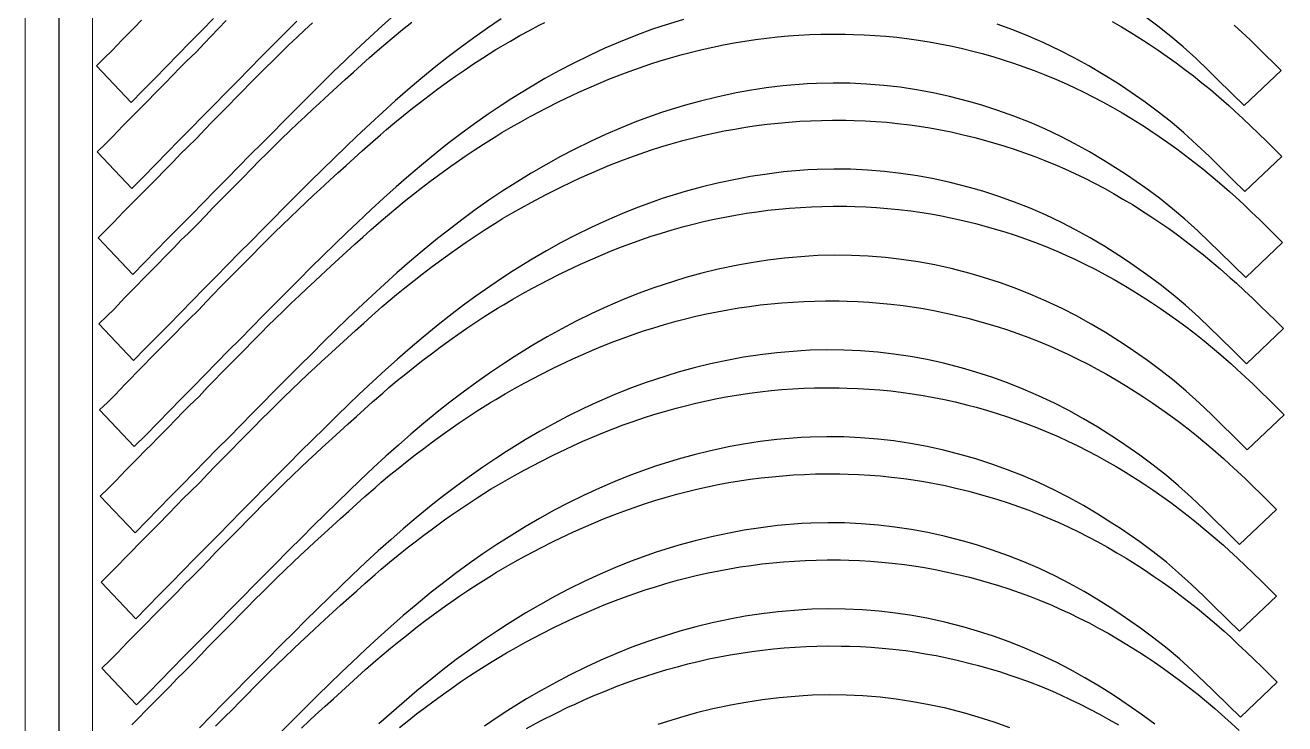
# Model space of a CAD drawing. Header units: millimetres. Extents: x -10628 to 24720, y -21829 to 4032.
# Drawn here: x 13649 to 14398, y -12099 to -11684 of the extents above; entities that cross this region are included whole.
import ezdxf
from ezdxf.enums import TextEntityAlignment as Align
from ezdxf.lldxf.tags import DXFTag

# ---------------------------------------------------------------- set-up
doc = ezdxf.new("R2010")
doc.units = ezdxf.units.MM
doc.layers.add('layer khung van cnc', color=7, linetype='Continuous', lineweight=25, true_color=0xfbf59b)
doc.layers.add('layer mau', color=7, linetype='Continuous')
doc.styles.add('Text Dim', font='arial.ttf')
tags = doc.linetypes.add('KVVIENMAY', pattern='A,46.311228,-10.280676,["KV VIỀN MÁY",Text Dim,S=10.028098,R=0,X=0,Y=-4.346144],-100.988212', length=157.580116).pattern_tags.tags
tags[6] = DXFTag(74, 10)

# ---------------------------------------------------------------- blocks, each defined once
blk = doc.blocks.new('khung van cnc')
at = {"lineweight": 5}
blk.add_lwpolyline([(-193, -99.44), (-193, 2370.56), (-223, 2400.56), (-1463, 2400.56), (-1493, 2370.56), (-1493, -99.44)], close=True, dxfattribs=at)
at = {"color": 1, "linetype": 'KVVIENMAY'}
blk.add_lwpolyline([(-511.88, -84.44), (-213, -84.44), (-213, 2370.56), (-228, 2385.56), (-1458.01, 2385.56), (-1473, 2370.56), (-1473, -84.44), (-1172.83, -84.44)], dxfattribs=at)
at = {"lineweight": 5}
blk.add_lwpolyline([(-513.55, -69.44), (-233, -69.44), (-233, 2370.56), (-1453, 2370.56), (-1453, -69.44), (-1173, -69.44)], dxfattribs=at)
at = {"layer": 'layer mau'}
for tag, p in [('ÁGF', (-518, -155.91)), ('TENFILE', (-518, -268.86)), ('TENFILE', (-518, -381.81)), ('TENFILE', (-518, -494.76))]:
    blk.add_attdef(tag, text='', height=30, dxfattribs=at).set_placement(p, align=Align.MIDDLE_CENTER)

msp = doc.modelspace()

# ---------------------------------------------------------------- linework, layer by layer
for points in [[(13868.53, -11677.963, 0), (13861.113, -11684.621, 0), (13853.773, -11691.364, 0), (13845.564, -11699.064, 0), (13839.284, -11705.054, 0), (13832.119, -11711.979, 0), (13824.998, -11718.948, 0), (13817.913, -11725.954, 0), (13810.857, -11732.989, 0), (13803.823, -11740.047, 0), (13794.319, -11749.631, 0), (13789.796, -11754.201, 0), (13782.792, -11761.288, 0), (13775.793, -11768.38, 0), (13768.798, -11775.476, 0), (13761.807, -11782.576, 0), (13754.82, -11789.679, 0), (13747.836, -11796.785, 0), (13740.854, -11803.894, 0), (13733.874, -11811.005, 0), (13726.896, -11818.117, 0), (13719.919, -11825.23, 0), (13712.942, -11832.343, 0), (13692.291, -11810.56, 0), (13696.951, -11806.074, 0.327), (13701.544, -11801.52, 0.462), (13707.528, -11795.138, 0), (13710.47, -11792.159, 0), (13714.62, -11787.96, 0), (13718.959, -11783.568, 0), (13722.858, -11779.621, 0), (13726.202, -11776.236, 0), (13732.611, -11769.738, 0), (13737.184, -11765.084, 0), (13741.331, -11760.645, 0.685), (13745.33, -11756.794, 0), (13751.009, -11751.298, 0.402), (13755.819, -11746.119, 0), (13759.915, -11741.829, -0.176), (13764.443, -11737.208, -0.203), (13768.997, -11732.628, -0.129), (13775.244, -11726.349, 0), (13778.093, -11723.457, 0.027), (13782.618, -11718.837, 0.028), (13788.249, -11713.114, 0), (13791.716, -11709.639, -0.012), (13796.314, -11705.091, -0.017), (13800.943, -11700.575, -0.014), (13805.599, -11696.088, -0.007), (13810.619, -11691.302, 0), (13814.979, -11687.184, 0.002), (13819.7, -11682.764, 0.001)], [(14367.582, -11684.09, 0), (14372.325, -11688.484, 0), (14377.018, -11692.932, 0), (14381.671, -11697.424, 0), (14386.294, -11701.948, 0), (14390.896, -11706.494, 0), (14395.489, -11711.05, 0), (14373.526, -11731.871, 0), (14366.421, -11724.888, 0), (14357.323, -11715.959, 0), (14352.183, -11710.939, 0), (14344.981, -11704.05, 0), (14337.29, -11697.054, 0), (14330.021, -11690.897, 0), (14322.2, -11684.719, 0), (14314.185, -11678.783, 0)], [(13760.896, -11680.259, 0), (13753.909, -11687.362, 0), (13746.924, -11694.468, 0), (13739.943, -11701.577, 0), (13732.963, -11708.687, 0), (13725.985, -11715.799, 0), (13719.007, -11722.912, 0), (13712.03, -11730.026, 0), (13691.379, -11708.243, 0), (13696.04, -11703.756, 0.327), (13700.632, -11699.203, 0.462), (13706.616, -11692.82, 0), (13709.559, -11689.842, 0), (13713.708, -11685.642, 0), (13718.047, -11681.251, 0)], [(13810.401, -11681.831, 0), (13803.368, -11688.888, 0), (13793.863, -11698.472, 0), (13789.34, -11703.043, 0), (13782.336, -11710.13, 0), (13775.337, -11717.221, 0), (13768.342, -11724.317, 0), (13761.352, -11731.417, 0), (13754.364, -11738.521, 0), (13747.38, -11745.627, 0), (13740.398, -11752.735, 0), (13733.419, -11759.846, 0), (13726.44, -11766.958, 0), (13719.463, -11774.071, 0), (13712.486, -11781.185, 0), (13691.835, -11759.401, 0), (13696.495, -11754.915, 0.327), (13701.088, -11750.362, 0.462), (13707.072, -11743.979, 0), (13710.014, -11741.001, 0), (13714.164, -11736.801, 0), (13718.503, -11732.409, 0), (13722.403, -11728.462, 0), (13725.746, -11725.078, 0), (13732.155, -11718.579, 0), (13736.728, -11713.925, 0), (13740.875, -11709.486, 0.685), (13744.874, -11705.635, 0), (13750.553, -11700.139, 0.402), (13755.363, -11694.96, 0), (13759.459, -11690.671, -0.176), (13763.987, -11686.049, -0.203), (13768.541, -11681.469, -0.129)], [(13931.998, -11680.366, 0), (13923.727, -11685.929, 0), (13915.57, -11691.66, 0), (13907.527, -11697.551, 0), (13899.599, -11703.596, 0), (13893.115, -11708.716, 0), (13884.085, -11716.111, 0), (13876.488, -11722.561, 0), (13868.986, -11729.121, 0), (13861.569, -11735.78, 0), (13854.229, -11742.523, 0), (13846.02, -11750.223, 0), (13839.74, -11756.212, 0), (13832.575, -11763.138, 0), (13825.453, -11770.107, 0), (13818.368, -11777.112, 0), (13811.313, -11784.148, 0), (13804.279, -11791.205, 0), (13794.775, -11800.789, 0), (13790.252, -11805.36, 0), (13783.248, -11812.447, 0), (13776.249, -11819.538, 0), (13769.254, -11826.634, 0), (13762.263, -11833.734, 0), (13755.276, -11840.838, 0), (13748.292, -11847.944, 0), (13741.31, -11855.053, 0), (13734.33, -11862.163, 0), (13727.352, -11869.275, 0), (13720.375, -11876.388, 0), (13713.398, -11883.502, 0), (13692.747, -11861.719, 0), (13697.407, -11857.232, 0.327), (13702, -11852.679, 0.462), (13707.984, -11846.296, 0), (13710.926, -11843.318, 0), (13715.075, -11839.118, 0), (13719.415, -11834.726, 0), (13723.314, -11830.779, 0), (13726.658, -11827.395, 0), (13733.067, -11820.896, 0), (13737.639, -11816.243, 0), (13741.787, -11811.803, 0.685), (13745.786, -11807.952, 0), (13751.465, -11802.456, 0.402), (13756.274, -11797.277, 0), (13760.371, -11792.988, -0.176), (13764.899, -11788.366, -0.203), (13769.453, -11783.786, -0.129), (13775.7, -11777.508, 0), (13778.549, -11774.615, 0.027), (13783.074, -11769.996, 0.028), (13788.705, -11764.272, 0), (13792.172, -11760.797, -0.012), (13796.77, -11756.249, -0.017), (13801.399, -11751.734, -0.014), (13806.055, -11747.246, -0.007), (13811.075, -11742.461, 0), (13815.435, -11738.342, 0.002), (13820.156, -11733.922, 0.001), (13823.726, -11730.609, 0), (13829.661, -11725.153, -0.001), (13834.44, -11720.796, -0.001), (13839.229, -11716.45, 0), (13844.056, -11712.077, 0), (13848.817, -11707.769, 0), (13853.629, -11703.449, 0), (13859.654, -11698.147, 0), (13863.379, -11694.952, 0), (13868.337, -11690.799, 0), (13873.347, -11686.708, 0), (13878.818, -11682.351, 0)], [(14040.284, -11680.725, 0), (14026.748, -11684.938, 0), (14021.297, -11686.809, 0), (14011.94, -11690.254, 0), (14002.68, -11693.955, 0), (13993.52, -11697.902, 0), (13984.463, -11702.082, 0), (13974.747, -11706.874, 0), (13966.677, -11711.098, 0), (13957.952, -11715.917, 0), (13949.339, -11720.932, 0), (13938.208, -11727.801, 0), (13932.454, -11731.525, 0), (13924.183, -11737.088, 0), (13916.026, -11742.819, 0), (13907.983, -11748.71, 0), (13900.055, -11754.754, 0), (13893.571, -11759.874, 0), (13884.541, -11767.269, 0), (13876.944, -11773.719, 0), (13869.441, -11780.28, 0), (13862.025, -11786.938, 0), (13854.684, -11793.681, 0), (13846.476, -11801.381, 0), (13840.196, -11807.371, 0), (13833.031, -11814.296, 0), (13825.909, -11821.265, 0), (13818.824, -11828.271, 0), (13811.768, -11835.306, 0), (13804.735, -11842.364, 0), (13795.23, -11851.948, 0), (13790.707, -11856.518, 0), (13783.703, -11863.605, 0), (13776.704, -11870.697, 0), (13769.71, -11877.793, 0), (13762.719, -11884.893, 0), (13755.732, -11891.996, 0), (13748.748, -11899.102, 0), (13741.766, -11906.211, 0), (13734.786, -11913.322, 0), (13727.808, -11920.434, 0), (13720.83, -11927.547, 0), (13713.854, -11934.66, 0), (13693.203, -11912.877, 0), (13697.863, -11908.391, 0.327), (13702.455, -11903.837, 0.462), (13708.44, -11897.455, 0), (13711.382, -11894.477, 0), (13715.531, -11890.277, 0), (13719.87, -11885.885, 0), (13723.77, -11881.938, 0), (13727.114, -11878.553, 0), (13733.522, -11872.055, 0), (13738.095, -11867.401, 0), (13742.242, -11862.962, 0.685), (13746.241, -11859.111, 0), (13751.921, -11853.615, 0.402), (13756.73, -11848.436, 0), (13760.827, -11844.146, -0.176), (13765.354, -11839.525, -0.203), (13769.908, -11834.945, -0.129), (13776.156, -11828.666, 0), (13779.005, -11825.774, 0.027), (13783.53, -11821.154, 0.028), (13789.161, -11815.431, 0), (13792.627, -11811.956, -0.012), (13797.226, -11807.408, -0.017), (13801.854, -11802.892, -0.014), (13806.511, -11798.405, -0.007), (13811.531, -11793.619, 0), (13815.89, -11789.501, 0.002), (13820.611, -11785.081, 0.001), (13824.181, -11781.768, 0), (13830.117, -11776.311, -0.001), (13834.896, -11771.954, -0.001), (13839.685, -11767.608, 0), (13844.511, -11763.236, 0), (13849.273, -11758.927, 0), (13854.085, -11754.607, 0), (13860.11, -11749.305, 0), (13863.835, -11746.11, 0), (13868.793, -11741.958, 0), (13873.803, -11737.867, 0), (13879.273, -11733.509, 0), (13883.96, -11729.859, 0), (13889.103, -11725.938, 0), (13894.289, -11722.074, 0), (13901.483, -11716.856, 0), (13904.787, -11714.516, 0), (13910.101, -11710.827, 0), (13915.462, -11707.208, 0), (13920.873, -11703.665, 0), (13928.831, -11698.669, 0), (13931.858, -11696.837, 0), (13937.433, -11693.559, 0), (13943.059, -11690.367, 0), (13948.731, -11687.256, 0), (13954.443, -11684.22, 0), (13957.813, -11682.471, 0)], [(14294.979, -11681.938, 0), (14300.588, -11685.175, 0), (14306.14, -11688.51, 0), (14313.726, -11693.276, 0), (14317.072, -11695.457, 0), (14322.45, -11699.065, 0), (14327.768, -11702.76, 0), (14333.025, -11706.54, 0), (14338.221, -11710.404, 0), (14343.353, -11714.35, 0), (14348.422, -11718.376, 0), (14353.425, -11722.481, 0), (14358.363, -11726.662, 0), (14364.347, -11731.911, 0), (14368.037, -11735.248, 0), (14372.781, -11739.643, 0), (14377.474, -11744.091, 0), (14382.127, -11748.583, 0), (14386.749, -11753.107, 0), (14391.352, -11757.652, 0), (14395.944, -11762.209, 0), (14373.982, -11783.03, 0), (14366.876, -11776.047, 0), (14357.778, -11767.118, 0), (14352.639, -11762.097, 0), (14345.437, -11755.208, 0), (14337.746, -11748.213, 0), (14330.477, -11742.056, 0), (14322.656, -11735.877, 0), (14314.641, -11729.942, 0), (14303.168, -11722.01, 0), (14298.146, -11718.713, 0), (14289.703, -11713.403, 0), (14281.127, -11708.319, 0), (14272.412, -11703.485, 0), (14264.031, -11699.162, 0), (14254.539, -11694.654, 0), (14245.388, -11690.681, 0), (14236.11, -11687.008, 0), (14226.715, -11683.636, 0)], [(13712.341, -12100.02, 0), (13716.68, -12095.628, 0), (13720.579, -12091.681, 0), (13723.923, -12088.297, 0), (13730.332, -12081.798, 0), (13734.905, -12077.144, 0), (13739.052, -12072.705, 0.685), (13743.051, -12068.854, 0), (13748.73, -12063.358, 0.402), (13753.54, -12058.179, 0), (13757.636, -12053.89, -0.176), (13762.164, -12049.268, -0.203), (13766.718, -12044.688, -0.129), (13772.965, -12038.409, 0), (13775.814, -12035.517, 0.027), (13780.339, -12030.898, 0.028), (13785.97, -12025.174, 0), (13789.437, -12021.699, -0.012), (13794.035, -12017.151, -0.017), (13798.664, -12012.635, -0.014), (13803.32, -12008.148, -0.007), (13808.34, -12003.363, 0), (13812.7, -11999.244, 0.002), (13817.421, -11994.824, 0.001), (13820.991, -11991.511, 0), (13826.927, -11986.054, -0.001), (13831.705, -11981.698, -0.001), (13836.494, -11977.352, 0), (13841.321, -11972.979, 0), (13846.082, -11968.67, 0), (13850.895, -11964.351, 0), (13856.92, -11959.049, 0), (13860.645, -11955.854, 0), (13865.603, -11951.701, 0), (13870.612, -11947.61, 0), (13876.083, -11943.252, 0), (13880.77, -11939.602, 0), (13885.913, -11935.682, 0), (13891.098, -11931.817, 0), (13898.293, -11926.6, 0), (13901.596, -11924.259, 0), (13906.91, -11920.571, 0), (13912.271, -11916.951, 0), (13917.683, -11913.408, 0), (13925.64, -11908.412, 0), (13928.668, -11906.58, 0), (13934.243, -11903.302, 0), (13939.869, -11900.11, 0), (13945.54, -11896.999, 0), (13951.252, -11893.963, 0), (13954.622, -11892.214, 0), (13962.783, -11888.102, 0), (13970.246, -11884.501, 0), (13974.459, -11882.539, 0), (13980.355, -11879.881, 0), (13986.291, -11877.311, 0), (13992.266, -11874.833, 0), (13998.954, -11872.194, 0), (14004.334, -11870.173, 0), (14010.426, -11867.997, 0), (14016.554, -11865.925, 0), (14022.717, -11863.959, 0), (14028.915, -11862.101, 0), (14035.878, -11860.154, 0), (14041.408, -11858.713, 0), (14047.699, -11857.187, 0), (14054.018, -11855.774, 0), (14060.361, -11854.475, 0), (14066.727, -11853.292, 0), (14073.113, -11852.227, 0), (14079.517, -11851.28, 0), (14085.937, -11850.453, 0), (14092.455, -11849.738, 0), (14098.815, -11849.163, 0), (14105.269, -11848.701, 0), (14111.729, -11848.36, 0), (14118.195, -11848.139, 0), (14124.665, -11848.036, 0), (14132.706, -11848.073, 0), (14137.605, -11848.184, 0), (14144.071, -11848.437, 0), (14150.531, -11848.811, 0), (14156.982, -11849.311, 0), (14163.421, -11849.94, 0), (14170.798, -11850.826, 0), (14176.251, -11851.597, 0), (14182.638, -11852.625, 0), (14189.003, -11853.783, 0), (14195.345, -11855.069, 0), (14201.662, -11856.477, 0), (14209.337, -11858.361, 0), (14214.211, -11859.654, 0), (14220.44, -11861.419, 0), (14226.634, -11863.3, 0), (14232.791, -11865.299, 0), (14238.909, -11867.416, 0), (14244.983, -11869.65, 0), (14251.013, -11872.003, 0), (14258.233, -11875.002, 0), (14262.926, -11877.062, 0), (14268.805, -11879.766, 0), (14274.632, -11882.584, 0), (14280.405, -11885.511, 0), (14286.125, -11888.544, 0), (14291.789, -11891.681, 0), (14297.397, -11894.919, 0), (14302.95, -11898.253, 0), (14310.535, -11903.02, 0), (14313.881, -11905.201, 0), (14319.259, -11908.809, 0), (14324.578, -11912.504, 0), (14329.835, -11916.284, 0), (14335.03, -11920.148, 0), (14340.162, -11924.093, 0), (14345.231, -11928.119, 0), (14350.235, -11932.224, 0), (14355.172, -11936.405, 0), (14361.157, -11941.654, 0), (14364.847, -11944.992, 0), (14369.59, -11949.386, 0), (14374.283, -11953.834, 0), (14378.936, -11958.326, 0), (14383.559, -11962.85, 0), (14388.161, -11967.396, 0), (14392.754, -11971.952, 0), (14370.791, -11992.773, 0), (14363.686, -11985.79, 0), (14354.588, -11976.861, 0), (14349.448, -11971.841, 0), (14342.246, -11964.951, 0), (14334.556, -11957.956, 0), (14327.286, -11951.799, 0), (14319.466, -11945.621, 0), (14311.451, -11939.685, 0), (14299.978, -11931.753, 0), (14294.955, -11928.456, 0), (14286.513, -11923.146, 0), (14277.937, -11918.062, 0), (14269.221, -11913.228, 0), (14260.841, -11908.905, 0), (14251.349, -11904.397, 0), (14242.198, -11900.425, 0), (14232.919, -11896.751, 0), (14223.524, -11893.379, 0), (14214.025, -11890.311, 0), (14206.153, -11888.021, 0), (14194.76, -11885.098, 0), (14185.014, -11882.962, 0), (14175.206, -11881.149, 0), (14165.344, -11879.666, 0), (14155.726, -11878.548, 0), (14145.495, -11877.714, 0), (14135.531, -11877.252, 0), (14125.558, -11877.133, 0), (14115.587, -11877.357, 0), (14110.125, -11877.627, 0), (14095.704, -11878.829, 0), (14085.809, -11880.052, 0), (14075.955, -11881.578, 0), (14067.976, -11883.031, 0), (14056.398, -11885.477, 0), (14046.71, -11887.836, 0), (14037.094, -11890.468, 0), (14023.558, -11894.682, 0), (14018.107, -11896.552, 0), (14008.75, -11899.997, 0), (13999.489, -11903.699, 0), (13990.329, -11907.645, 0), (13981.273, -11911.825, 0), (13971.556, -11916.618, 0), (13963.486, -11920.842, 0), (13954.761, -11925.66, 0), (13946.148, -11930.675, 0), (13935.017, -11937.544, 0), (13929.263, -11941.268, 0), (13920.992, -11946.831, 0), (13912.835, -11952.562, 0), (13904.792, -11958.453, 0), (13896.864, -11964.497, 0), (13890.38, -11969.618, 0), (13881.35, -11977.013, 0), (13873.753, -11983.462, 0), (13866.251, -11990.023, 0), (13858.834, -11996.681, 0), (13851.494, -12003.425, 0), (13843.285, -12011.125, 0), (13837.005, -12017.114, 0), (13829.84, -12024.039, 0), (13822.719, -12031.009, 0), (13815.634, -12038.014, 0), (13808.578, -12045.05, 0), (13801.545, -12052.107, 0), (13792.04, -12061.691, 0), (13787.517, -12066.262, 0), (13780.513, -12073.349, 0), (13773.514, -12080.44, 0), (13766.519, -12087.536, 0), (13759.529, -12094.636, 0), (13752.541, -12101.74, 0)], [(13762.164, -12100.891, -0.203), (13766.718, -12096.311, -0.129), (13772.965, -12090.032, 0), (13775.814, -12087.14, 0.027), (13780.339, -12082.521, 0.028), (13785.97, -12076.797, 0), (13789.437, -12073.322, -0.012), (13794.035, -12068.774, -0.017), (13798.664, -12064.258, -0.014), (13803.32, -12059.771, -0.007), (13808.34, -12054.986, 0), (13812.7, -12050.867, 0.002), (13817.421, -12046.447, 0.001), (13820.991, -12043.134, 0), (13826.927, -12037.678, -0.001), (13831.705, -12033.321, -0.001), (13836.494, -12028.975, 0), (13841.321, -12024.602, 0), (13846.082, -12020.293, 0), (13850.895, -12015.974, 0), (13856.92, -12010.672, 0), (13860.645, -12007.477, 0), (13865.603, -12003.324, 0), (13870.612, -11999.233, 0), (13876.083, -11994.876, 0), (13880.77, -11991.225, 0), (13885.913, -11987.305, 0), (13891.098, -11983.44, 0), (13898.293, -11978.223, 0), (13901.596, -11975.882, 0), (13906.91, -11972.194, 0), (13912.271, -11968.574, 0), (13917.683, -11965.031, 0), (13925.64, -11960.035, 0), (13928.668, -11958.203, 0), (13934.243, -11954.925, 0), (13939.869, -11951.733, 0), (13945.54, -11948.622, 0), (13951.252, -11945.586, 0), (13954.622, -11943.837, 0), (13962.783, -11939.725, 0), (13970.246, -11936.124, 0), (13974.459, -11934.162, 0), (13980.355, -11931.504, 0), (13986.291, -11928.934, 0), (13992.266, -11926.456, 0), (13998.954, -11923.817, 0), (14004.334, -11921.796, 0), (14010.426, -11919.62, 0), (14016.554, -11917.548, 0), (14022.717, -11915.582, 0), (14028.915, -11913.724, 0), (14035.878, -11911.777, 0), (14041.408, -11910.336, 0), (14047.699, -11908.81, 0), (14054.018, -11907.397, 0), (14060.361, -11906.098, 0), (14066.727, -11904.915, 0), (14073.113, -11903.85, 0), (14079.517, -11902.903, 0), (14085.937, -11902.076, 0), (14092.455, -11901.361, 0), (14098.815, -11900.786, 0), (14105.269, -11900.324, 0), (14111.729, -11899.983, 0), (14118.195, -11899.762, 0), (14124.665, -11899.659, 0), (14132.706, -11899.696, 0), (14137.605, -11899.807, 0), (14144.071, -11900.06, 0), (14150.531, -11900.434, 0), (14156.982, -11900.934, 0), (14163.421, -11901.563, 0), (14170.798, -11902.449, 0), (14176.251, -11903.22, 0), (14182.638, -11904.248, 0), (14189.003, -11905.406, 0), (14195.345, -11906.692, 0), (14201.662, -11908.1, 0), (14209.337, -11909.984, 0), (14214.211, -11911.277, 0), (14220.44, -11913.042, 0), (14226.634, -11914.923, 0), (14232.791, -11916.922, 0), (14238.909, -11919.039, 0), (14244.983, -11921.273, 0), (14251.013, -11923.626, 0), (14258.233, -11926.625, 0), (14262.926, -11928.685, 0), (14268.805, -11931.389, 0), (14274.632, -11934.207, 0), (14280.405, -11937.134, 0), (14286.125, -11940.167, 0), (14291.789, -11943.304, 0), (14297.397, -11946.542, 0), (14302.95, -11949.876, 0), (14310.535, -11954.643, 0), (14313.881, -11956.824, 0), (14319.259, -11960.432, 0), (14324.578, -11964.127, 0), (14329.835, -11967.907, 0), (14335.03, -11971.771, 0), (14340.162, -11975.716, 0), (14345.231, -11979.742, 0), (14350.235, -11983.847, 0), (14355.172, -11988.028, 0), (14361.157, -11993.277, 0), (14364.847, -11996.615, 0), (14369.59, -12001.009, 0), (14374.283, -12005.457, 0), (14378.936, -12009.949, 0), (14383.559, -12014.473, 0), (14388.161, -12019.019, 0), (14392.754, -12023.575, 0), (14370.791, -12044.396, 0), (14363.686, -12037.413, 0), (14354.588, -12028.484, 0), (14349.448, -12023.464, 0), (14342.246, -12016.575, 0), (14334.556, -12009.579, 0), (14327.286, -12003.422, 0), (14319.466, -11997.244, 0), (14311.451, -11991.308, 0), (14299.978, -11983.376, 0), (14294.955, -11980.079, 0), (14286.513, -11974.769, 0), (14277.937, -11969.685, 0), (14269.221, -11964.851, 0), (14260.841, -11960.528, 0), (14251.349, -11956.02, 0), (14242.198, -11952.048, 0), (14232.919, -11948.374, 0), (14223.524, -11945.002, 0), (14214.025, -11941.934, 0), (14206.153, -11939.644, 0), (14194.76, -11936.721, 0), (14185.014, -11934.585, 0), (14175.206, -11932.772, 0), (14165.344, -11931.289, 0), (14155.726, -11930.171, 0), (14145.495, -11929.337, 0), (14135.531, -11928.875, 0), (14125.558, -11928.756, 0), (14115.587, -11928.981, 0), (14110.125, -11929.25, 0), (14095.704, -11930.452, 0), (14085.809, -11931.675, 0), (14075.955, -11933.201, 0), (14067.976, -11934.654, 0), (14056.398, -11937.1, 0), (14046.71, -11939.459, 0), (14037.094, -11942.091, 0), (14023.558, -11946.305, 0), (14018.107, -11948.175, 0), (14008.75, -11951.62, 0), (13999.489, -11955.322, 0), (13990.329, -11959.268, 0), (13981.273, -11963.448, 0), (13971.556, -11968.241, 0), (13963.486, -11972.465, 0), (13954.761, -11977.283, 0), (13946.148, -11982.298, 0), (13935.017, -11989.167, 0), (13929.263, -11992.891, 0), (13920.992, -11998.454, 0), (13912.835, -12004.185, 0), (13904.792, -12010.076, 0), (13896.864, -12016.121, 0), (13890.38, -12021.241, 0), (13881.35, -12028.636, 0), (13873.753, -12035.086, 0), (13866.251, -12041.646, 0), (13858.834, -12048.304, 0), (13851.494, -12055.048, 0), (13843.285, -12062.748, 0), (13837.005, -12068.737, 0), (13829.84, -12075.662, 0), (13822.719, -12082.632, 0), (13815.634, -12089.637, 0), (13808.578, -12096.673, 0), (13801.545, -12103.73, 0)], [(13813.156, -12102.026, 0.002), (13817.877, -12097.606, 0.001), (13821.447, -12094.292, 0), (13827.382, -12088.836, -0.001), (13832.161, -12084.479, -0.001), (13836.95, -12080.133, 0), (13841.777, -12075.761, 0), (13846.538, -12071.452, 0), (13851.35, -12067.132, 0), (13857.375, -12061.83, 0), (13861.101, -12058.635, 0), (13866.058, -12054.483, 0), (13871.068, -12050.392, 0), (13876.539, -12046.034, 0), (13881.226, -12042.384, 0), (13886.369, -12038.463, 0), (13891.554, -12034.599, 0), (13898.749, -12029.381, 0), (13902.052, -12027.041, 0), (13907.366, -12023.352, 0), (13912.727, -12019.733, 0), (13918.138, -12016.19, 0), (13926.096, -12011.193, 0), (13929.123, -12009.362, 0), (13934.699, -12006.084, 0), (13940.325, -12002.892, 0), (13945.996, -11999.781, 0), (13951.708, -11996.745, 0), (13955.078, -11994.996, 0), (13963.238, -11990.884, 0), (13970.702, -11987.282, 0), (13974.915, -11985.32, 0), (13980.811, -11982.662, 0), (13986.747, -11980.092, 0), (13992.722, -11977.615, 0), (13999.41, -11974.975, 0), (14004.79, -11972.955, 0), (14010.881, -11970.778, 0), (14017.01, -11968.707, 0), (14023.173, -11966.741, 0), (14029.371, -11964.883, 0), (14036.334, -11962.936, 0), (14041.863, -11961.495, 0), (14048.155, -11959.968, 0), (14054.473, -11958.555, 0), (14060.817, -11957.257, 0), (14067.183, -11956.074, 0), (14073.569, -11955.008, 0), (14079.973, -11954.061, 0), (14086.393, -11953.234, 0), (14092.911, -11952.52, 0), (14099.271, -11951.945, 0), (14105.724, -11951.483, 0), (14112.185, -11951.142, 0), (14118.651, -11950.92, 0), (14125.12, -11950.818, 0), (14133.162, -11950.855, 0), (14138.061, -11950.966, 0), (14144.527, -11951.218, 0), (14150.987, -11951.593, 0), (14157.438, -11952.093, 0), (14163.877, -11952.722, 0), (14171.254, -11953.607, 0), (14176.707, -11954.378, 0), (14183.094, -11955.407, 0), (14189.459, -11956.565, 0), (14195.801, -11957.85, 0), (14202.117, -11959.259, 0), (14209.793, -11961.143, 0), (14214.667, -11962.436, 0), (14220.895, -11964.2, 0), (14227.09, -11966.082, 0), (14233.247, -11968.081, 0), (14239.364, -11970.197, 0), (14245.439, -11972.432, 0), (14251.469, -11974.784, 0), (14258.689, -11977.784, 0), (14263.382, -11979.843, 0), (14269.261, -11982.548, 0), (14275.088, -11985.365, 0), (14280.861, -11988.292, 0), (14286.58, -11991.326, 0), (14292.245, -11994.463, 0), (14297.853, -11997.7, 0), (14303.405, -12001.035, 0), (14310.991, -12005.801, 0), (14314.337, -12007.982, 0), (14319.715, -12011.59, 0), (14325.033, -12015.285, 0), (14330.291, -12019.065, 0), (14335.486, -12022.929, 0), (14340.618, -12026.875, 0), (14345.687, -12030.901, 0), (14350.69, -12035.005, 0), (14355.628, -12039.187, 0), (14361.612, -12044.435, 0), (14365.303, -12047.773, 0), (14370.046, -12052.167, 0), (14374.739, -12056.616, 0), (14379.392, -12061.107, 0), (14384.015, -12065.632, 0), (14388.617, -12070.177, 0), (14393.21, -12074.734, 0), (14371.247, -12095.555, 0), (14364.142, -12088.571, 0), (14355.044, -12079.643, 0), (14349.904, -12074.622, 0), (14342.702, -12067.733, 0), (14335.011, -12060.737, 0), (14327.742, -12054.581, 0), (14319.921, -12048.402, 0), (14311.906, -12042.467, 0), (14300.433, -12034.535, 0), (14295.411, -12031.238, 0), (14286.969, -12025.927, 0), (14278.393, -12020.844, 0), (14269.677, -12016.01, 0), (14261.297, -12011.687, 0), (14251.804, -12007.179, 0), (14242.654, -12003.206, 0), (14233.375, -11999.533, 0), (14223.98, -11996.161, 0), (14214.481, -11993.093, 0), (14206.609, -11990.802, 0), (14195.216, -11987.88, 0), (14185.47, -11985.744, 0), (14175.662, -11983.931, 0), (14165.799, -11982.448, 0), (14156.181, -11981.329, 0), (14145.951, -11980.495, 0), (14135.987, -11980.033, 0), (14126.014, -11979.915, 0), (14116.043, -11980.139, 0), (14110.581, -11980.408, 0), (14096.16, -11981.611, 0), (14086.265, -11982.834, 0), (14076.411, -11984.36, 0), (14068.432, -11985.813, 0), (14056.854, -11988.258, 0), (14047.166, -11990.617, 0), (14037.55, -11993.25, 0), (14024.013, -11997.463, 0), (14018.563, -11999.333, 0), (14009.206, -12002.779, 0), (13999.945, -12006.48, 0), (13990.785, -12010.426, 0), (13981.729, -12014.606, 0), (13972.012, -12019.399, 0), (13963.942, -12023.623, 0), (13955.217, -12028.442, 0), (13946.604, -12033.457, 0), (13935.473, -12040.326, 0), (13929.719, -12044.05, 0), (13921.448, -12049.613, 0), (13913.291, -12055.344, 0), (13905.248, -12061.235, 0), (13897.32, -12067.279, 0), (13890.836, -12072.399, 0), (13881.806, -12079.794, 0), (13874.209, -12086.244, 0), (13866.707, -12092.805, 0), (13859.29, -12099.463, 0)], [(13871.524, -12101.55, 0), (13876.995, -12097.193, 0), (13881.681, -12093.542, 0), (13886.824, -12089.622, 0), (13892.01, -12085.758, 0), (13899.204, -12080.54, 0), (13902.508, -12078.199, 0), (13907.822, -12074.511, 0), (13913.183, -12070.892, 0), (13918.594, -12067.349, 0), (13926.552, -12062.352, 0), (13929.579, -12060.52, 0), (13935.155, -12057.242, 0), (13940.78, -12054.05, 0), (13946.452, -12050.939, 0), (13952.164, -12047.904, 0), (13955.534, -12046.155, 0), (13963.694, -12042.042, 0), (13971.158, -12038.441, 0), (13975.37, -12036.479, 0), (13981.267, -12033.821, 0), (13987.203, -12031.251, 0), (13993.178, -12028.773, 0), (13999.866, -12026.134, 0), (14005.246, -12024.114, 0), (14011.337, -12021.937, 0), (14017.465, -12019.865, 0), (14023.629, -12017.899, 0), (14029.827, -12016.041, 0), (14036.789, -12014.094, 0), (14042.319, -12012.654, 0), (14048.611, -12011.127, 0), (14054.929, -12009.714, 0), (14061.272, -12008.415, 0), (14067.638, -12007.232, 0), (14074.025, -12006.167, 0), (14080.429, -12005.22, 0), (14086.849, -12004.393, 0), (14093.367, -12003.679, 0), (14099.726, -12003.103, 0), (14106.18, -12002.641, 0), (14112.641, -12002.3, 0), (14119.107, -12002.079, 0), (14125.576, -12001.976, 0), (14133.617, -12002.013, 0), (14138.516, -12002.125, 0), (14144.983, -12002.377, 0), (14151.443, -12002.751, 0), (14157.894, -12003.252, 0), (14164.332, -12003.881, 0), (14171.709, -12004.766, 0), (14177.163, -12005.537, 0), (14183.55, -12006.565, 0), (14189.915, -12007.724, 0), (14196.257, -12009.009, 0), (14202.573, -12010.418, 0), (14210.249, -12012.301, 0), (14215.123, -12013.594, 0), (14221.351, -12015.359, 0), (14227.546, -12017.24, 0), (14233.703, -12019.239, 0), (14239.82, -12021.356, 0), (14245.895, -12023.59, 0), (14251.925, -12025.943, 0), (14259.145, -12028.942, 0), (14263.838, -12031.002, 0), (14269.717, -12033.707, 0), (14275.544, -12036.524, 0), (14281.317, -12039.451, 0), (14287.036, -12042.485, 0), (14292.7, -12045.622, 0), (14298.309, -12048.859, 0), (14303.861, -12052.193, 0), (14311.447, -12056.96, 0), (14314.793, -12059.141, 0), (14320.171, -12062.749, 0), (14325.489, -12066.444, 0), (14330.746, -12070.224, 0), (14335.942, -12074.088, 0), (14341.074, -12078.033, 0), (14346.143, -12082.059, 0), (14351.146, -12086.164, 0), (14356.084, -12090.345, 0), (14362.068, -12095.594, 0), (14365.759, -12098.932, 0), (14370.502, -12103.326, 0)], [(14320.377, -12099.561, 0), (14312.362, -12093.625, 0), (14300.889, -12085.694, 0), (14295.867, -12082.396, 0), (14287.424, -12077.086, 0), (14278.848, -12072.002, 0), (14270.133, -12067.168, 0), (14261.752, -12062.846, 0), (14252.26, -12058.337, 0), (14243.109, -12054.365, 0), (14233.831, -12050.691, 0), (14224.436, -12047.319, 0), (14214.937, -12044.252, 0), (14207.065, -12041.961, 0), (14195.671, -12039.038, 0), (14185.926, -12036.902, 0), (14176.117, -12035.089, 0), (14166.255, -12033.606, 0), (14156.637, -12032.488, 0), (14146.407, -12031.654, 0), (14136.443, -12031.192, 0), (14126.469, -12031.073, 0), (14116.499, -12031.298, 0), (14111.037, -12031.567, 0), (14096.616, -12032.769, 0), (14086.721, -12033.992, 0), (14076.867, -12035.518, 0), (14068.888, -12036.971, 0), (14057.31, -12039.417, 0), (14047.622, -12041.776, 0), (14038.005, -12044.408, 0), (14024.469, -12048.622, 0), (14019.019, -12050.492, 0), (14009.661, -12053.937, 0), (14000.401, -12057.639, 0), (13991.241, -12061.585, 0), (13982.184, -12065.765, 0), (13972.468, -12070.558, 0), (13964.398, -12074.782, 0), (13955.673, -12079.6, 0), (13947.06, -12084.615, 0), (13935.929, -12091.484, 0), (13930.175, -12095.208, 0), (13921.904, -12100.771, 0)], [(13946.907, -12102.098, 0), (13952.619, -12099.062, 0), (13955.99, -12097.313, 0), (13964.15, -12093.201, 0), (13971.614, -12089.6, 0), (13975.826, -12087.638, 0), (13981.723, -12084.979, 0), (13987.659, -12082.409, 0), (13993.634, -12079.932, 0), (14000.322, -12077.292, 0), (14005.702, -12075.272, 0), (14011.793, -12073.096, 0), (14017.921, -12071.024, 0), (14024.085, -12069.058, 0), (14030.282, -12067.2, 0), (14037.245, -12065.253, 0), (14042.775, -12063.812, 0), (14049.066, -12062.286, 0), (14055.385, -12060.872, 0), (14061.728, -12059.574, 0), (14068.094, -12058.391, 0), (14074.48, -12057.325, 0), (14080.885, -12056.379, 0), (14087.304, -12055.552, 0), (14093.823, -12054.837, 0), (14100.182, -12054.262, 0), (14106.636, -12053.8, 0), (14113.097, -12053.459, 0), (14119.563, -12053.237, 0), (14126.032, -12053.135, 0), (14134.073, -12053.172, 0), (14138.972, -12053.283, 0), (14145.438, -12053.535, 0), (14151.898, -12053.91, 0), (14158.349, -12054.41, 0), (14164.788, -12055.039, 0), (14172.165, -12055.925, 0), (14177.619, -12056.696, 0), (14184.006, -12057.724, 0), (14190.371, -12058.882, 0), (14196.713, -12060.167, 0), (14203.029, -12061.576, 0), (14210.705, -12063.46, 0), (14215.579, -12064.753, 0), (14221.807, -12066.517, 0), (14228.001, -12068.399, 0), (14234.158, -12070.398, 0), (14240.276, -12072.515, 0), (14246.351, -12074.749, 0), (14252.38, -12077.101, 0), (14259.601, -12080.101, 0), (14264.293, -12082.161, 0), (14270.173, -12084.865, 0), (14275.999, -12087.683, 0), (14281.773, -12090.61, 0), (14287.492, -12093.643, 0), (14293.156, -12096.78, 0), (14298.765, -12100.017, 0)], [(14234.287, -12101.85, 0), (14224.892, -12098.478, 0), (14215.392, -12095.41, 0), (14207.52, -12093.119, 0), (14196.127, -12090.197, 0), (14186.382, -12088.061, 0), (14176.573, -12086.248, 0), (14166.711, -12084.765, 0), (14157.093, -12083.646, 0), (14146.863, -12082.813, 0), (14136.899, -12082.35, 0), (14126.925, -12082.232, 0), (14116.955, -12082.456, 0), (14111.492, -12082.725, 0), (14097.072, -12083.928, 0), (14087.177, -12085.151, 0), (14077.323, -12086.677, 0), (14069.343, -12088.13, 0), (14057.765, -12090.575, 0), (14048.078, -12092.935, 0), (14038.461, -12095.567, 0), (14024.925, -12099.78, 0)]]:
    msp.add_polyline3d(points)
for points in [[(14374.438, -11834.188, 0), (14367.332, -11827.205, 0), (14358.234, -11818.276, 0), (14353.095, -11813.256, 0), (14345.893, -11806.367, 0), (14338.202, -11799.371, 0), (14330.932, -11793.214, 0), (14323.112, -11787.036, 0), (14315.097, -11781.1, 0), (14303.624, -11773.169, 0), (14298.602, -11769.871, 0), (14290.159, -11764.561, 0), (14281.583, -11759.477, 0), (14272.867, -11754.643, 0), (14264.487, -11750.321, 0), (14254.995, -11745.813, 0), (14245.844, -11741.84, 0), (14236.566, -11738.166, 0), (14227.171, -11734.795, 0), (14217.671, -11731.727, 0), (14209.799, -11729.436, 0), (14198.406, -11726.513, 0), (14188.661, -11724.377, 0), (14178.852, -11722.565, 0), (14168.99, -11721.081, 0), (14159.372, -11719.963, 0), (14149.142, -11719.129, 0), (14139.178, -11718.667, 0), (14129.204, -11718.548, 0), (14119.234, -11718.773, 0), (14113.771, -11719.042, 0), (14099.351, -11720.244, 0), (14089.456, -11721.468, 0), (14079.602, -11722.994, 0), (14071.622, -11724.446, 0), (14060.044, -11726.892, 0), (14050.357, -11729.251, 0), (14040.74, -11731.883, 0), (14027.204, -11736.097, 0), (14021.753, -11737.967, 0), (14012.396, -11741.413, 0), (14003.136, -11745.114, 0), (13993.975, -11749.06, 0), (13984.919, -11753.24, 0), (13975.203, -11758.033, 0), (13967.133, -11762.257, 0), (13958.407, -11767.075, 0), (13949.795, -11772.09, 0), (13938.663, -11778.959, 0), (13932.91, -11782.683, 0), (13924.638, -11788.246, 0), (13916.481, -11793.977, 0), (13908.439, -11799.869, 0), (13900.511, -11805.913, 0), (13894.027, -11811.033, 0), (13884.996, -11818.428, 0), (13877.399, -11824.878, 0), (13869.897, -11831.438, 0), (13862.481, -11838.097, 0), (13855.14, -11844.84, 0), (13846.931, -11852.54, 0), (13840.651, -11858.529, 0), (13833.486, -11865.455, 0), (13826.365, -11872.424, 0), (13819.28, -11879.43, 0), (13812.224, -11886.465, 0), (13805.191, -11893.523, 0), (13795.686, -11903.106, 0), (13791.163, -11907.677, 0), (13784.159, -11914.764, 0), (13777.16, -11921.856, 0), (13770.166, -11928.952, 0), (13763.175, -11936.052, 0), (13756.188, -11943.155, 0), (13749.203, -11950.261, 0), (13742.222, -11957.37, 0), (13735.242, -11964.48, 0), (13728.264, -11971.592, 0), (13721.286, -11978.705, 0), (13714.309, -11985.819, 0), (13693.658, -11964.036, 0), (13698.319, -11959.549, 0.327), (13702.911, -11954.996, 0.462), (13708.895, -11948.613, 0), (13711.838, -11945.635, 0), (13715.987, -11941.435, 0), (13720.326, -11937.043, 0), (13724.226, -11933.096, 0), (13727.569, -11929.712, 0), (13733.978, -11923.213, 0), (13738.551, -11918.56, 0), (13742.698, -11914.12, 0.685), (13746.697, -11910.269, 0), (13752.377, -11904.774, 0.402), (13757.186, -11899.595, 0), (13761.283, -11895.305, -0.176), (13765.81, -11890.684, -0.203), (13770.364, -11886.103, -0.129), (13776.612, -11879.825, 0), (13779.46, -11876.932, 0.027), (13783.986, -11872.313, 0.028), (13789.617, -11866.59, 0), (13793.083, -11863.114, -0.012), (13797.681, -11858.566, -0.017), (13802.31, -11854.051, -0.014), (13806.966, -11849.563, -0.007), (13811.986, -11844.778, 0), (13816.346, -11840.659, 0.002), (13821.067, -11836.24, 0.001), (13824.637, -11832.926, 0), (13830.573, -11827.47, -0.001), (13835.352, -11823.113, -0.001), (13840.14, -11818.767, 0), (13844.967, -11814.394, 0), (13849.728, -11810.086, 0), (13854.541, -11805.766, 0), (13860.566, -11800.464, 0), (13864.291, -11797.269, 0), (13869.249, -11793.116, 0), (13874.258, -11789.026, 0), (13879.729, -11784.668, 0), (13884.416, -11781.018, 0), (13889.559, -11777.097, 0), (13894.745, -11773.233, 0), (13901.939, -11768.015, 0), (13905.243, -11765.674, 0), (13910.557, -11761.986, 0), (13915.918, -11758.367, 0), (13921.329, -11754.824, 0), (13929.286, -11749.827, 0), (13932.314, -11747.995, 0), (13937.889, -11744.717, 0), (13943.515, -11741.526, 0), (13949.186, -11738.414, 0), (13954.898, -11735.379, 0), (13958.269, -11733.63, 0), (13966.429, -11729.518, 0), (13973.893, -11725.916, 0), (13978.105, -11723.954, 0), (13984.002, -11721.296, 0), (13989.938, -11718.726, 0), (13995.913, -11716.249, 0), (14002.6, -11713.609, 0), (14007.98, -11711.589, 0), (14014.072, -11709.412, 0), (14020.2, -11707.34, 0), (14026.364, -11705.374, 0), (14032.561, -11703.516, 0), (14039.524, -11701.569, 0), (14045.054, -11700.129, 0), (14051.345, -11698.602, 0), (14057.664, -11697.189, 0), (14064.007, -11695.89, 0), (14070.373, -11694.707, 0), (14076.759, -11693.642, 0), (14083.163, -11692.695, 0), (14089.583, -11691.868, 0), (14096.102, -11691.154, 0), (14102.461, -11690.579, 0), (14108.915, -11690.117, 0), (14115.376, -11689.775, 0), (14121.842, -11689.554, 0), (14128.311, -11689.451, 0), (14136.352, -11689.488, 0), (14141.251, -11689.6, 0), (14147.717, -11689.852, 0), (14154.177, -11690.226, 0), (14160.628, -11690.727, 0), (14167.067, -11691.356, 0), (14174.444, -11692.241, 0), (14179.898, -11693.012, 0), (14186.285, -11694.04, 0), (14192.65, -11695.199, 0), (14198.992, -11696.484, 0), (14205.308, -11697.893, 0), (14212.984, -11699.776, 0), (14217.857, -11701.069, 0), (14224.086, -11702.834, 0), (14230.28, -11704.715, 0), (14236.437, -11706.714, 0), (14242.555, -11708.831, 0), (14248.63, -11711.065, 0), (14254.659, -11713.418, 0), (14261.88, -11716.417, 0), (14266.572, -11718.477, 0), (14272.452, -11721.182, 0), (14278.278, -11723.999, 0), (14284.052, -11726.926, 0), (14289.771, -11729.96, 0), (14295.435, -11733.097, 0), (14301.044, -11736.334, 0), (14306.596, -11739.668, 0), (14314.182, -11744.435, 0), (14317.528, -11746.616, 0), (14322.906, -11750.224, 0), (14328.224, -11753.919, 0), (14333.481, -11757.699, 0), (14338.676, -11761.563, 0), (14343.809, -11765.509, 0), (14348.877, -11769.535, 0), (14353.881, -11773.639, 0), (14358.819, -11777.821, 0), (14364.803, -11783.069, 0), (14368.493, -11786.407, 0), (14373.237, -11790.801, 0), (14377.93, -11795.25, 0), (14382.583, -11799.741, 0), (14387.205, -11804.265, 0), (14391.808, -11808.811, 0), (14396.4, -11813.367, 0)], [(14374.893, -11885.347, 0), (14367.788, -11878.364, 0), (14358.69, -11869.435, 0), (14353.551, -11864.414, 0), (14346.349, -11857.525, 0), (14338.658, -11850.53, 0), (14331.388, -11844.373, 0), (14323.568, -11838.194, 0), (14315.553, -11832.259, 0), (14304.08, -11824.327, 0), (14299.058, -11821.03, 0), (14290.615, -11815.72, 0), (14282.039, -11810.636, 0), (14273.323, -11805.802, 0), (14264.943, -11801.479, 0), (14255.451, -11796.971, 0), (14246.3, -11792.998, 0), (14237.021, -11789.325, 0), (14227.626, -11785.953, 0), (14218.127, -11782.885, 0), (14210.255, -11780.594, 0), (14198.862, -11777.672, 0), (14189.116, -11775.536, 0), (14179.308, -11773.723, 0), (14169.446, -11772.24, 0), (14159.828, -11771.121, 0), (14149.598, -11770.288, 0), (14139.634, -11769.826, 0), (14129.66, -11769.707, 0), (14119.689, -11769.931, 0), (14114.227, -11770.2, 0), (14099.807, -11771.403, 0), (14089.912, -11772.626, 0), (14080.057, -11774.152, 0), (14072.078, -11775.605, 0), (14060.5, -11778.051, 0), (14050.812, -11780.41, 0), (14041.196, -11783.042, 0), (14027.66, -11787.255, 0), (14022.209, -11789.126, 0), (14012.852, -11792.571, 0), (14003.591, -11796.273, 0), (13994.431, -11800.219, 0), (13985.375, -11804.399, 0), (13975.659, -11809.191, 0), (13967.589, -11813.415, 0), (13958.863, -11818.234, 0), (13950.25, -11823.249, 0), (13939.119, -11830.118, 0), (13933.366, -11833.842, 0), (13925.094, -11839.405, 0), (13916.937, -11845.136, 0), (13908.895, -11851.027, 0), (13900.967, -11857.071, 0), (13894.482, -11862.191, 0), (13885.452, -11869.587, 0), (13877.855, -11876.036, 0), (13870.353, -11882.597, 0), (13862.936, -11889.255, 0), (13855.596, -11895.998, 0), (13847.387, -11903.699, 0), (13841.107, -11909.688, 0), (13833.942, -11916.613, 0), (13826.821, -11923.582, 0), (13819.736, -11930.588, 0), (13812.68, -11937.623, 0), (13805.647, -11944.681, 0), (13796.142, -11954.265, 0), (13791.619, -11958.836, 0), (13784.615, -11965.922, 0), (13777.616, -11973.014, 0), (13770.621, -11980.11, 0), (13763.631, -11987.21, 0), (13756.643, -11994.313, 0), (13749.659, -12001.42, 0), (13742.677, -12008.528, 0), (13735.698, -12015.639, 0), (13728.719, -12022.751, 0), (13721.742, -12029.864, 0), (13714.765, -12036.977, 0), (13694.114, -12015.194, 0), (13698.774, -12010.708, 0.327), (13703.367, -12006.155, 0.462), (13709.351, -11999.772, 0), (13712.293, -11996.794, 0), (13716.443, -11992.594, 0), (13720.782, -11988.202, 0), (13724.681, -11984.255, 0), (13728.025, -11980.871, 0), (13734.434, -11974.372, 0), (13739.007, -11969.718, 0), (13743.154, -11965.279, 0.685), (13747.153, -11961.428, 0), (13752.832, -11955.932, 0.402), (13757.642, -11950.753, 0), (13761.738, -11946.463, -0.176), (13766.266, -11941.842, -0.203), (13770.82, -11937.262, -0.129), (13777.068, -11930.983, 0), (13779.916, -11928.091, 0.027), (13784.441, -11923.471, 0.028), (13790.072, -11917.748, 0), (13793.539, -11914.273, -0.012), (13798.137, -11909.725, -0.017), (13802.766, -11905.209, -0.014), (13807.422, -11900.722, -0.007), (13812.442, -11895.936, 0), (13816.802, -11891.818, 0.002), (13821.523, -11887.398, 0.001), (13825.093, -11884.085, 0), (13831.029, -11878.628, -0.001), (13835.808, -11874.272, -0.001), (13840.596, -11869.925, 0), (13845.423, -11865.553, 0), (13850.184, -11861.244, 0), (13854.997, -11856.924, 0), (13861.022, -11851.622, 0), (13864.747, -11848.427, 0), (13869.705, -11844.275, 0), (13874.714, -11840.184, 0), (13880.185, -11835.826, 0), (13884.872, -11832.176, 0), (13890.015, -11828.256, 0), (13895.201, -11824.391, 0), (13902.395, -11819.174, 0), (13905.698, -11816.833, 0), (13911.012, -11813.145, 0), (13916.373, -11809.525, 0), (13921.785, -11805.982, 0), (13929.742, -11800.986, 0), (13932.77, -11799.154, 0), (13938.345, -11795.876, 0), (13943.971, -11792.684, 0), (13949.642, -11789.573, 0), (13955.354, -11786.537, 0), (13958.724, -11784.788, 0), (13966.885, -11780.676, 0), (13974.348, -11777.075, 0), (13978.561, -11775.113, 0), (13984.458, -11772.454, 0), (13990.393, -11769.885, 0), (13996.369, -11767.407, 0), (14003.056, -11764.767, 0), (14008.436, -11762.747, 0), (14014.528, -11760.571, 0), (14020.656, -11758.499, 0), (14026.819, -11756.533, 0), (14033.017, -11754.675, 0), (14039.98, -11752.728, 0), (14045.51, -11751.287, 0), (14051.801, -11749.761, 0), (14058.12, -11748.347, 0), (14064.463, -11747.049, 0), (14070.829, -11745.866, 0), (14077.215, -11744.801, 0), (14083.619, -11743.854, 0), (14090.039, -11743.027, 0), (14096.558, -11742.312, 0), (14102.917, -11741.737, 0), (14109.371, -11741.275, 0), (14115.831, -11740.934, 0), (14122.298, -11740.712, 0), (14128.767, -11740.61, 0), (14136.808, -11740.647, 0), (14141.707, -11740.758, 0), (14148.173, -11741.01, 0), (14154.633, -11741.385, 0), (14161.084, -11741.885, 0), (14167.523, -11742.514, 0), (14174.9, -11743.4, 0), (14180.354, -11744.171, 0), (14186.74, -11745.199, 0), (14193.106, -11746.357, 0), (14199.447, -11747.642, 0), (14205.764, -11749.051, 0), (14213.439, -11750.935, 0), (14218.313, -11752.228, 0), (14224.542, -11753.992, 0), (14230.736, -11755.874, 0), (14236.893, -11757.873, 0), (14243.011, -11759.99, 0), (14249.086, -11762.224, 0), (14255.115, -11764.576, 0), (14262.335, -11767.576, 0), (14267.028, -11769.636, 0), (14272.907, -11772.34, 0), (14278.734, -11775.158, 0), (14284.508, -11778.085, 0), (14290.227, -11781.118, 0), (14295.891, -11784.255, 0), (14301.5, -11787.492, 0), (14307.052, -11790.827, 0), (14314.637, -11795.593, 0), (14317.984, -11797.774, 0), (14323.362, -11801.382, 0), (14328.68, -11805.077, 0), (14333.937, -11808.858, 0), (14339.132, -11812.721, 0), (14344.265, -11816.667, 0), (14349.333, -11820.693, 0), (14354.337, -11824.798, 0), (14359.274, -11828.979, 0), (14365.259, -11834.228, 0), (14368.949, -11837.565, 0), (14373.692, -11841.96, 0), (14378.386, -11846.408, 0), (14383.038, -11850.9, 0), (14387.661, -11855.424, 0), (14392.263, -11859.969, 0), (14396.856, -11864.526, 0)], [(14375.349, -11936.505, 0), (14368.244, -11929.522, 0), (14359.146, -11920.593, 0), (14354.006, -11915.573, 0), (14346.804, -11908.684, 0), (14339.113, -11901.688, 0), (14331.844, -11895.532, 0), (14324.023, -11889.353, 0), (14316.009, -11883.418, 0), (14304.536, -11875.486, 0), (14299.513, -11872.189, 0), (14291.071, -11866.878, 0), (14282.495, -11861.795, 0), (14273.779, -11856.961, 0), (14265.399, -11852.638, 0), (14255.906, -11848.13, 0), (14246.756, -11844.157, 0), (14237.477, -11840.484, 0), (14228.082, -11837.112, 0), (14218.583, -11834.044, 0), (14210.711, -11831.753, 0), (14199.318, -11828.83, 0), (14189.572, -11826.695, 0), (14179.764, -11824.882, 0), (14169.902, -11823.398, 0), (14160.283, -11822.28, 0), (14150.053, -11821.446, 0), (14140.089, -11820.984, 0), (14130.116, -11820.865, 0), (14120.145, -11821.09, 0), (14114.683, -11821.359, 0), (14100.262, -11822.562, 0), (14090.367, -11823.785, 0), (14080.513, -11825.311, 0), (14072.534, -11826.764, 0), (14060.956, -11829.209, 0), (14051.268, -11831.568, 0), (14041.652, -11834.2, 0), (14028.116, -11838.414, 0), (14022.665, -11840.284, 0), (14013.308, -11843.73, 0), (14004.047, -11847.431, 0), (13994.887, -11851.377, 0), (13985.831, -11855.557, 0), (13976.114, -11860.35, 0), (13968.044, -11864.574, 0), (13959.319, -11869.392, 0), (13950.706, -11874.408, 0), (13939.575, -11881.276, 0), (13933.821, -11885, 0), (13925.55, -11890.564, 0), (13917.393, -11896.294, 0), (13909.35, -11902.186, 0), (13901.422, -11908.23, 0), (13894.938, -11913.35, 0), (13885.908, -11920.745, 0), (13878.311, -11927.195, 0), (13870.809, -11933.755, 0), (13863.392, -11940.414, 0), (13856.052, -11947.157, 0), (13847.843, -11954.857, 0), (13841.563, -11960.846, 0), (13834.398, -11967.772, 0), (13827.277, -11974.741, 0), (13820.192, -11981.747, 0), (13813.136, -11988.782, 0), (13806.102, -11995.84, 0), (13796.598, -12005.423, 0), (13792.075, -12009.994, 0), (13785.071, -12017.081, 0), (13778.072, -12024.173, 0), (13771.077, -12031.269, 0), (13764.086, -12038.369, 0), (13757.099, -12045.472, 0), (13750.115, -12052.578, 0), (13743.133, -12059.687, 0), (13736.153, -12066.797, 0), (13729.175, -12073.909, 0), (13722.198, -12081.022, 0), (13715.221, -12088.136, 0), (13694.57, -12066.353, 0), (13699.23, -12061.866, 0.327), (13703.823, -12057.313, 0.462), (13709.807, -12050.93, 0), (13712.749, -12047.952, 0), (13716.899, -12043.752, 0), (13721.238, -12039.36, 0), (13725.137, -12035.413, 0), (13728.481, -12032.029, 0), (13734.89, -12025.531, 0), (13739.462, -12020.877, 0), (13743.61, -12016.437, 0.685), (13747.609, -12012.586, 0), (13753.288, -12007.091, 0.402), (13758.098, -12001.912, 0), (13762.194, -11997.622, -0.176), (13766.722, -11993.001, -0.203), (13771.276, -11988.42, -0.129), (13777.523, -11982.142, 0), (13780.372, -11979.25, 0.027), (13784.897, -11974.63, 0.028), (13790.528, -11968.907, 0), (13793.995, -11965.431, -0.012), (13798.593, -11960.883, -0.017), (13803.222, -11956.368, -0.014), (13807.878, -11951.881, -0.007), (13812.898, -11947.095, 0), (13817.258, -11942.976, 0.002), (13821.979, -11938.557, 0.001), (13825.549, -11935.243, 0), (13831.485, -11929.787, -0.001), (13836.263, -11925.43, -0.001), (13841.052, -11921.084, 0), (13845.879, -11916.711, 0), (13850.64, -11912.403, 0), (13855.452, -11908.083, 0), (13861.478, -11902.781, 0), (13865.203, -11899.586, 0), (13870.16, -11895.433, 0), (13875.17, -11891.343, 0), (13880.641, -11886.985, 0), (13885.328, -11883.335, 0), (13890.471, -11879.414, 0), (13895.656, -11875.55, 0), (13902.851, -11870.332, 0), (13906.154, -11867.992, 0), (13911.468, -11864.303, 0), (13916.829, -11860.684, 0), (13922.24, -11857.141, 0), (13930.198, -11852.144, 0), (13933.225, -11850.313, 0), (13938.801, -11847.035, 0), (13944.427, -11843.843, 0), (13950.098, -11840.732, 0), (13955.81, -11837.696, 0), (13959.18, -11835.947, 0), (13967.34, -11831.835, 0), (13974.804, -11828.233, 0), (13979.017, -11826.271, 0), (13984.913, -11823.613, 0), (13990.849, -11821.043, 0), (13996.824, -11818.566, 0), (14003.512, -11815.926, 0), (14008.892, -11813.906, 0), (14014.983, -11811.729, 0), (14021.112, -11809.657, 0), (14027.275, -11807.692, 0), (14033.473, -11805.833, 0), (14040.436, -11803.887, 0), (14045.966, -11802.446, 0), (14052.257, -11800.919, 0), (14058.575, -11799.506, 0), (14064.919, -11798.207, 0), (14071.285, -11797.025, 0), (14077.671, -11795.959, 0), (14084.075, -11795.012, 0), (14090.495, -11794.185, 0), (14097.013, -11793.471, 0), (14103.373, -11792.896, 0), (14109.826, -11792.434, 0), (14116.287, -11792.092, 0), (14122.753, -11791.871, 0), (14129.223, -11791.768, 0), (14137.264, -11791.805, 0), (14142.163, -11791.917, 0), (14148.629, -11792.169, 0), (14155.089, -11792.544, 0), (14161.54, -11793.044, 0), (14167.979, -11793.673, 0), (14175.356, -11794.558, 0), (14180.809, -11795.329, 0), (14187.196, -11796.358, 0), (14193.561, -11797.516, 0), (14199.903, -11798.801, 0), (14206.22, -11800.21, 0), (14213.895, -11802.093, 0), (14218.769, -11803.387, 0), (14224.998, -11805.151, 0), (14231.192, -11807.033, 0), (14237.349, -11809.032, 0), (14243.466, -11811.148, 0), (14249.541, -11813.383, 0), (14255.571, -11815.735, 0), (14262.791, -11818.735, 0), (14267.484, -11820.794, 0), (14273.363, -11823.499, 0), (14279.19, -11826.316, 0), (14284.963, -11829.243, 0), (14290.683, -11832.277, 0), (14296.347, -11835.414, 0), (14301.955, -11838.651, 0), (14307.508, -11841.985, 0), (14315.093, -11846.752, 0), (14318.439, -11848.933, 0), (14323.817, -11852.541, 0), (14329.135, -11856.236, 0), (14334.393, -11860.016, 0), (14339.588, -11863.88, 0), (14344.72, -11867.826, 0), (14349.789, -11871.852, 0), (14354.793, -11875.956, 0), (14359.73, -11880.138, 0), (14365.714, -11885.386, 0), (14369.405, -11888.724, 0), (14374.148, -11893.118, 0), (14378.841, -11897.567, 0), (14383.494, -11902.058, 0), (14388.117, -11906.582, 0), (14392.719, -11911.128, 0), (14397.312, -11915.684, 0)]]:
    msp.add_polyline3d(points, close=True)

# ---------------------------------------------------------------- block references
at = {"layer": 'layer khung van cnc'}
msp.add_blockref('khung van cnc', (15142.01, -13649.743), dxfattribs=at)

doc.saveas('drawing.dxf')
